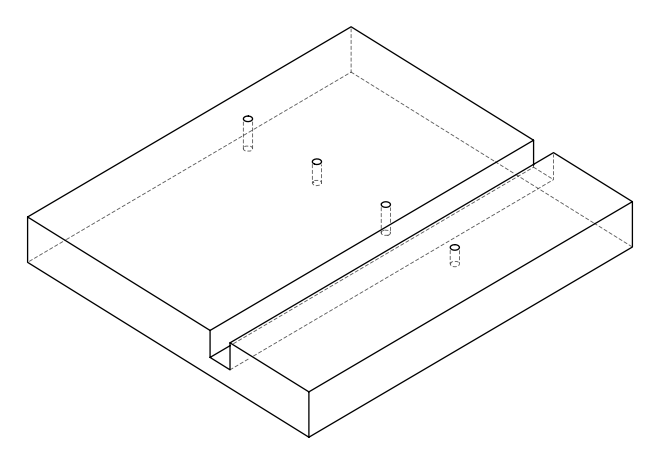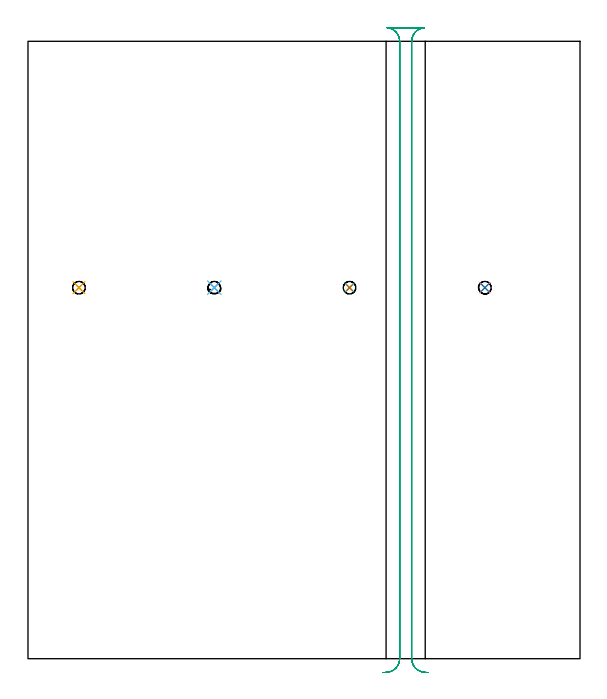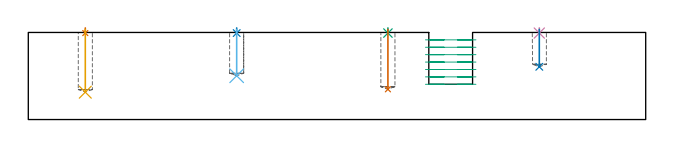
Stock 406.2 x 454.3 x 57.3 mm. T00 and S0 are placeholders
(PLAN: 9 operations, 2 tool changes, 14.8 min)
(1 SPOT_DRILL | STEP1POCKET | NXT0321_9005460120000 | 0.03 min | 1 mm3)
(2 SPOT_DRILL_1 | STEP1POCKET_1 | NXT0321_9005460120000 | 0.03 min | 1 mm3)
(3 SPOT_DRILL_2 | STEP1POCKET_2 | NXT0321_9005460120000 | 0.03 min | 1 mm3)
(4 SPOT_DRILL_3 | STEP1POCKET_3 | NXT0321_9005460120000 | 0.03 min | 1 mm3)
(5 DRILL_BLIND_HOLE_INTO_CENTER | STEP1POCKET | NXT0301_064 | 0.17 min | 2574 mm3)
(6 DRILL_BLIND_HOLE_INTO_CENTER_1 | STEP1POCKET_1 | NXT0301_064 | 0.12 min | 1846 mm3)
(7 DRILL_BLIND_HOLE_INTO_CENTER_2 | STEP1POCKET_2 | NXT0301_064 | 0.16 min | 2445 mm3)
(8 DRILL_BLIND_HOLE_INTO_CENTER_3 | STEP1POCKET_3 | NXT0301_064 | 0.1 min | 1448 mm3)
(9 MILL_RECTANGULAR_SLOT | SLOT_RECTANGULAR | UGT0201_094 | Follow Part, ap 5, ae 75% | 14.13 min | 446159 mm3)
(TOOL NXT0321_9005460120000 | NC Spot Drill, 142deg, 12mm, Carbide, Uncoated | D12 PA142 FL30 Z2)
(TOOL NXT0301_064 | Carbide Drill 9.3mm [860.1-0930-028A1-MM 2214] | D9.3 PA140 FL47 Z2)
(TOOL UGT0201_094 | End mill 20 mm | D20 FL38 Z4)
(OP 1 SPOT_DRILL)
G17 G21 G94 G90
T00 M6
G54
G17 G0 G90 X37.5 Y273. S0 M3
G43 Z67.3 H0
G94 G81 G98 Z56.9 F250. R60.3
G80
M5
M2
(OP 2 SPOT_DRILL_1)
G17 G21 G94 G90
T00 M6
G54
G17 G0 G90 X137.1 Y273. S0 M3
G43 Z67.3 H0
G94 G81 G98 Z56.9 F250. R60.3
G80
M5
M2
(OP 3 SPOT_DRILL_2)
G17 G21 G94 G90
T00 M6
G54
G17 G0 G90 X236.6 Y273. S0 M3
G43 Z67.3 H0
G94 G81 G98 Z56.9 F250. R60.3
G80
M5
M2
(OP 4 SPOT_DRILL_3)
G17 G21 G94 G90
T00 M6
G54
G17 G0 G90 X336.2 Y273. S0 M3
G43 Z67.3 H0
G94 G81 G98 Z56.9 F250. R60.3
G80
M5
M2
(OP 5 DRILL_BLIND_HOLE_INTO_CENTER)
G17 G21 G94 G90
T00 M6
G54
G17 G0 G90 X37.5 Y273. S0 M3
G43 Z67.3 H1
G94 G81 G98 Z18. F250. R59.3
G80
M5
M2
(OP 6 DRILL_BLIND_HOLE_INTO_CENTER_1)
G17 G21 G94 G90
T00 M6
G54
G17 G0 G90 X137.1 Y273. S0 M3
G43 Z67.3 H1
G94 G81 G98 Z28.8 F250. R59.3
G80
M5
M2
(OP 7 DRILL_BLIND_HOLE_INTO_CENTER_2)
G17 G21 G94 G90
T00 M6
G54
G17 G0 G90 X236.6 Y273. S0 M3
G43 Z67.3 H1
G94 G81 G98 Z19.9 F250. R59.3
G80
M5
M2
(OP 8 DRILL_BLIND_HOLE_INTO_CENTER_3)
G17 G21 G94 G90
T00 M6
G54
G17 G0 G90 X336.2 Y273. S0 M3
G43 Z67.3 H1
G94 G81 G98 Z34.7 F250. R59.3
G80
M5
M2
(OP 9 MILL_RECTANGULAR_SLOT)
G17 G21 G94 G90
T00 M6
G54
G17 G0 G90 X294.517 Y-10.202 S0 M3
G43 Z67.3 H0
Z52.428
G94 G1 X291.526 Y-9.97 F250.
G2 X282.3 Y0. R10. F500.
G1 Y454.3
G2 X291.526 Y464.27 R10.
G1 Y464.3
X264.274
Y464.27
G2 X273.5 Y454.3 R10.
G1 Y0.
G2 X264.274 Y-9.97 R10.
G1 X261.283 Y-10.202 F250.
G0 X294.517 Z47.557
G1 X291.526 Y-9.97
G2 X282.3 Y0. R10. F500.
G1 Y454.3
G2 X291.526 Y464.27 R10.
G1 Y464.3
X264.274
Y464.27
G2 X273.5 Y454.3 R10.
G1 Y0.
G2 X264.274 Y-9.97 R10.
G1 X261.283 Y-10.202 F250.
G0 X294.517 Z42.686
G1 X291.526 Y-9.97
G2 X282.3 Y0. R10. F500.
G1 Y454.3
G2 X291.526 Y464.27 R10.
G1 Y464.3
X264.274
Y464.27
G2 X273.5 Y454.3 R10.
G1 Y0.
G2 X264.274 Y-9.97 R10.
G1 X261.283 Y-10.202 F250.
G0 X294.517 Z37.814
G1 X291.526 Y-9.97
G2 X282.3 Y0. R10. F500.
G1 Y454.3
G2 X291.526 Y464.27 R10.
G1 Y464.3
X264.274
Y464.27
G2 X273.5 Y454.3 R10.
G1 Y0.
G2 X264.274 Y-9.97 R10.
G1 X261.283 Y-10.202 F250.
G0 X294.517 Z32.943
G1 X291.526 Y-9.97
G2 X282.3 Y0. R10. F500.
G1 Y454.3
G2 X291.526 Y464.27 R10.
G1 Y464.3
X264.274
Y464.27
G2 X273.5 Y454.3 R10.
G1 Y0.
G2 X264.274 Y-9.97 R10.
G1 X261.283 Y-10.202 F250.
G0 X294.517 Z28.071
G1 X291.526 Y-9.97
G2 X282.3 Y0. R10. F500.
G1 Y454.3
G2 X291.526 Y464.27 R10.
G1 Y464.3
X264.274
Y464.27
G2 X273.5 Y454.3 R10.
G1 Y0.
G2 X264.274 Y-9.97 R10.
G1 X261.283 Y-10.202 F250.
G0 X294.517 Z23.2
G1 X291.526 Y-9.97
G2 X282.3 Y0. R10. F500.
G1 Y454.3
G2 X291.526 Y464.27 R10.
G1 Y464.3
X264.274
Y464.27
G2 X273.5 Y454.3 R10.
G1 Y0.
G2 X264.274 Y-9.97 R10.
G1 X261.283 Y-10.202 F250.
G0 Z67.3
M5
M2
